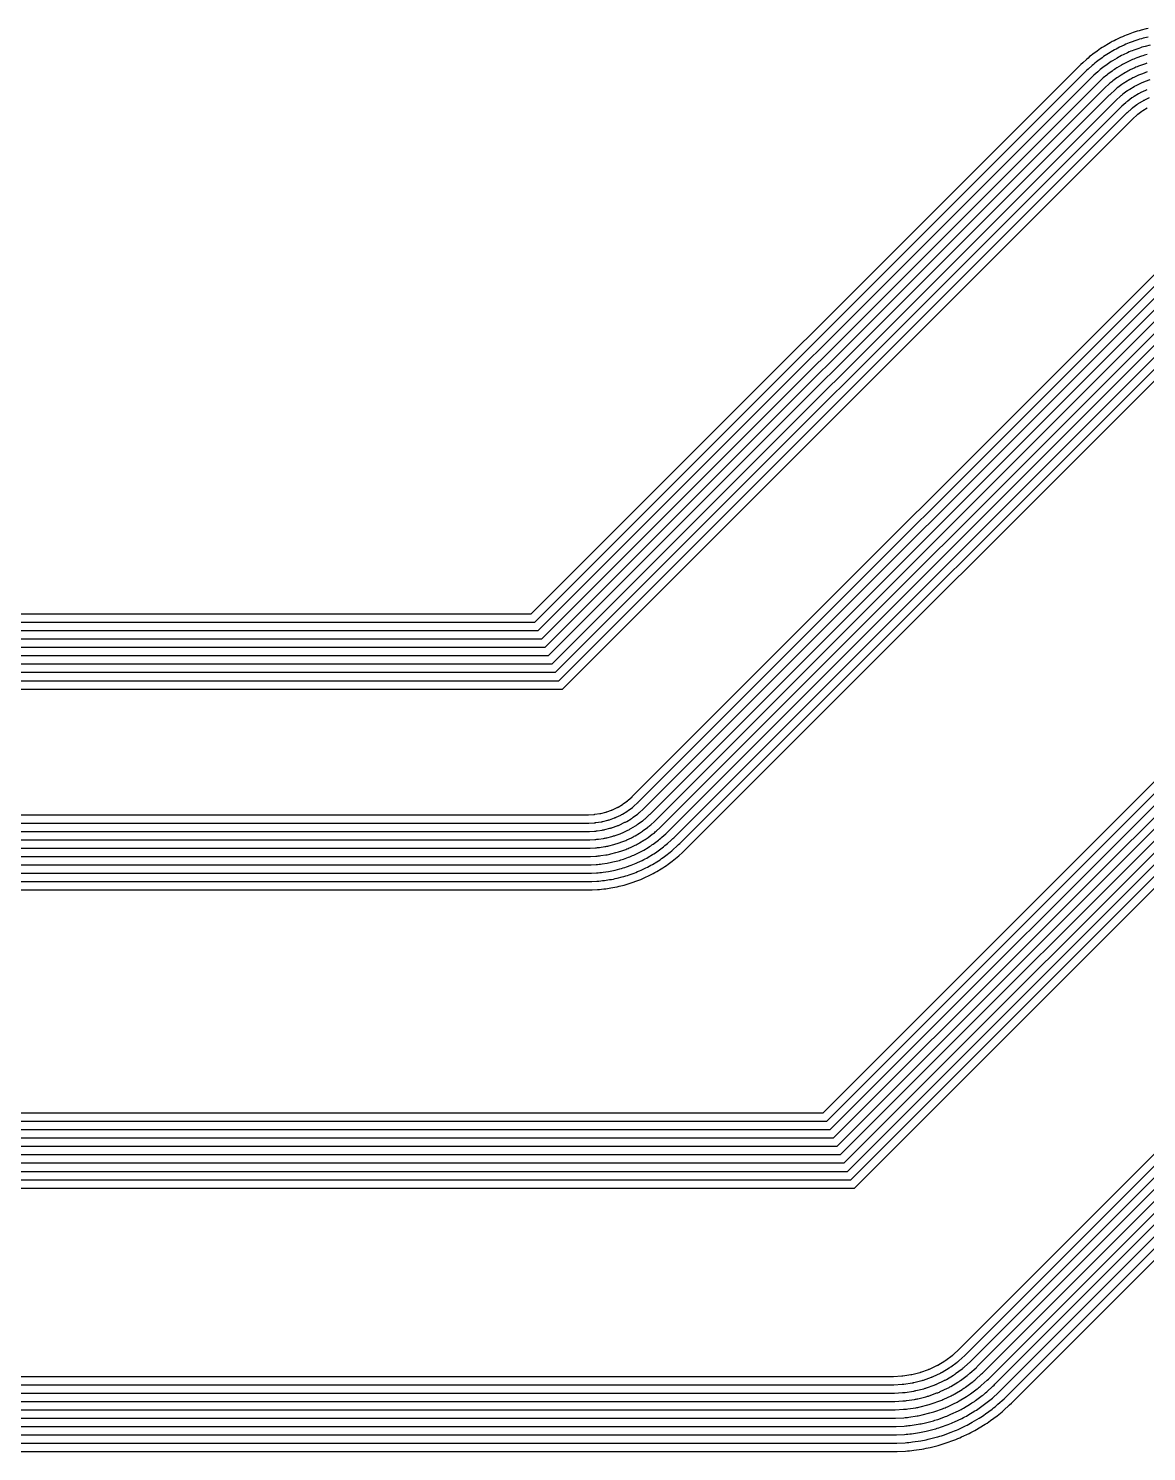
# Model space of a CAD drawing. Header units: metres. Extents: x 1.4 to 44.2, y 0.1 to 33.9.
# Drawn here: x 22.78 to 28.13, y 27.1 to 33.92 of the extents above; entities that cross this region are included whole.
import ezdxf

# ---------------------------------------------------------------- set-up
doc = ezdxf.new("R2010")
doc.units = ezdxf.units.M

msp = doc.modelspace()

# ---------------------------------------------------------------- linework, layer by layer
for points in [[(28.1353, 33.8782), (28.1115, 33.8723), (28.1027, 33.87), (28.094, 33.8674), (28.0853, 33.8647), (28.0768, 33.8617), (28.0536, 33.8535), (28.0451, 33.8503), (28.0367, 33.8469), (28.0284, 33.8434), (28.0201, 33.8396), (27.9979, 33.8291), (27.9897, 33.8251), (27.9817, 33.8209), (27.9737, 33.8165), (27.9659, 33.812), (27.9448, 33.7993), (27.9371, 33.7946), (27.9295, 33.7896), (27.922, 33.7845), (27.9146, 33.7792), (27.8949, 33.7645), (27.8877, 33.759), (27.8806, 33.7534), (27.8737, 33.7475), (27.8669, 33.7415), (27.8487, 33.725), (27.8404, 33.7173), (27.8355, 33.7125), (27.8355, 33.7125), (25.1971, 31.0741), (22.046, 31.0741)], [(28.1354, 33.9194), (28.1256, 33.917), (28.1018, 33.9111), (28.0921, 33.9085), (28.0824, 33.9057), (28.0728, 33.9027), (28.0633, 33.8994), (28.0402, 33.8911), (28.0307, 33.8876), (28.0214, 33.8839), (28.0121, 33.8799), (28.003, 33.8757), (27.9808, 33.8652), (27.9718, 33.8608), (27.9628, 33.8562), (27.954, 33.8513), (27.9453, 33.8463), (27.9243, 33.8337), (27.9157, 33.8284), (27.9073, 33.8229), (27.899, 33.8172), (27.8908, 33.8113), (27.8711, 33.7967), (27.8631, 33.7906), (27.8552, 33.7843), (27.8475, 33.7778), (27.84, 33.7712), (27.8218, 33.7547), (27.8127, 33.7461), (27.8073, 33.7408), (27.8072, 33.7408), (25.1806, 31.1141), (22.0686, 31.1141)], [(28.145, 33.8394), (28.1212, 33.8335), (28.1134, 33.8314), (28.1056, 33.8292), (28.0979, 33.8267), (28.0902, 33.8241), (28.0671, 33.8158), (28.0595, 33.813), (28.052, 33.81), (28.0446, 33.8068), (28.0372, 33.8034), (28.015, 33.7929), (28.0077, 33.7894), (28.0005, 33.7856), (27.9934, 33.7817), (27.9865, 33.7777), (27.9654, 33.765), (27.9585, 33.7608), (27.9517, 33.7564), (27.945, 33.7518), (27.9385, 33.747), (27.9188, 33.7324), (27.9123, 33.7275), (27.906, 33.7225), (27.8998, 33.7172), (27.8937, 33.7119), (27.8755, 33.6954), (27.8682, 33.6885), (27.8638, 33.6842), (27.8638, 33.6842), (25.2137, 31.0341), (22.0233, 31.0341)], [(28.1288, 33.7526), (28.123, 33.7507), (28.1172, 33.7488), (28.0941, 33.7405), (28.0883, 33.7383), (28.0826, 33.7361), (28.077, 33.7337), (28.0714, 33.7311), (28.0492, 33.7206), (28.0437, 33.7179), (28.0383, 33.7151), (28.0329, 33.7121), (28.0276, 33.709), (28.0065, 33.6964), (28.0013, 33.6932), (27.9962, 33.6899), (27.9911, 33.6864), (27.9861, 33.6828), (27.9664, 33.6682), (27.9615, 33.6644), (27.9567, 33.6606), (27.952, 33.6567), (27.9474, 33.6526), (27.9293, 33.6361), (27.9237, 33.6309), (27.9204, 33.6276), (27.9204, 33.6277), (25.2469, 30.9541), (21.977, 30.9541)], [(28.1309, 33.7947), (28.1241, 33.7929), (28.1172, 33.7909), (28.1104, 33.7887), (28.1037, 33.7864), (28.0806, 33.7781), (28.0739, 33.7757), (28.0673, 33.773), (28.0608, 33.7702), (28.0543, 33.7673), (28.0321, 33.7568), (28.0257, 33.7536), (28.0194, 33.7504), (28.0132, 33.7469), (28.007, 33.7433), (27.986, 33.7307), (27.9799, 33.727), (27.9739, 33.7231), (27.9681, 33.7191), (27.9623, 33.7149), (27.9426, 33.7003), (27.9369, 33.696), (27.9314, 33.6915), (27.9259, 33.687), (27.9206, 33.6822), (27.9024, 33.6658), (27.8959, 33.6597), (27.8921, 33.6559), (27.8921, 33.6559), (25.2303, 30.9941), (22.0006, 30.9941)], [(28.1441, 33.6734), (28.121, 33.6652), (28.1171, 33.6637), (28.1132, 33.6622), (28.1094, 33.6605), (28.1056, 33.6588), (28.0834, 33.6483), (28.0797, 33.6465), (28.076, 33.6445), (28.0723, 33.6425), (28.0687, 33.6404), (28.0477, 33.6278), (28.0441, 33.6256), (28.0406, 33.6233), (28.0372, 33.621), (28.0338, 33.6185), (28.0141, 33.6039), (28.0107, 33.6014), (28.0075, 33.5988), (28.0043, 33.5961), (28.0012, 33.5933), (27.983, 33.5768), (27.9792, 33.5733), (27.977, 33.5711), (27.9769, 33.5711), (25.28, 30.8741), (21.9264, 30.8741)], [(28.1307, 33.7111), (28.1075, 33.7028), (28.1027, 33.701), (28.0979, 33.6991), (28.0932, 33.6971), (28.0885, 33.6949), (28.0663, 33.6844), (28.0617, 33.6822), (28.0571, 33.6798), (28.0526, 33.6773), (28.0481, 33.6747), (28.0271, 33.6621), (28.0227, 33.6594), (28.0184, 33.6566), (28.0141, 33.6537), (28.01, 33.6507), (27.9902, 33.636), (27.9861, 33.6329), (27.9821, 33.6297), (27.9782, 33.6264), (27.9743, 33.623), (27.9561, 33.6065), (27.9514, 33.6021), (27.9487, 33.5994), (27.9487, 33.5994), (25.2634, 30.9141), (21.9518, 30.9141)], [(28.1285, 33.6252), (28.1256, 33.6239), (28.1227, 33.6226), (28.1005, 33.6121), (28.0977, 33.6107), (28.0948, 33.6093), (28.092, 33.6077), (28.0893, 33.6061), (28.0682, 33.5935), (28.0655, 33.5918), (28.0628, 33.5901), (28.0602, 33.5883), (28.0576, 33.5864), (28.0379, 33.5718), (28.0354, 33.5698), (28.0329, 33.5679), (28.0304, 33.5658), (28.028, 33.5637), (28.0098, 33.5472), (28.0069, 33.5445), (28.0052, 33.5428), (28.0052, 33.5428), (25.2966, 30.8341), (21.9011, 30.8341)], [(28.1304, 33.5375), (28.1093, 33.5249), (28.1083, 33.5242), (28.1073, 33.5236), (28.1063, 33.5229), (28.1053, 33.5221), (28.0855, 33.5075), (28.0846, 33.5068), (28.0836, 33.506), (28.0827, 33.5052), (28.0818, 33.5044), (28.0636, 33.4879), (28.0625, 33.4869), (28.0618, 33.4862), (28.0618, 33.4862), (25.3297, 30.7541), (21.8464, 30.7541)], [(28.1398, 33.5865), (28.1176, 33.576), (28.1156, 33.575), (28.1137, 33.574), (28.1117, 33.5729), (28.1098, 33.5718), (28.0888, 33.5592), (28.0869, 33.558), (28.085, 33.5568), (28.0832, 33.5556), (28.0814, 33.5543), (28.0617, 33.5397), (28.06, 33.5383), (28.0582, 33.5369), (28.0565, 33.5355), (28.0549, 33.534), (28.0367, 33.5176), (28.0347, 33.5157), (28.0335, 33.5145), (28.0335, 33.5145), (25.3131, 30.7941), (21.8746, 30.7941)], [(21.8464, 30.1539), (25.454, 30.1539), (25.4552, 30.1539), (25.4565, 30.1539), (25.481, 30.1552), (25.4822, 30.1552), (25.4834, 30.1553), (25.4846, 30.1555), (25.4859, 30.1556), (25.5101, 30.1592), (25.5114, 30.1594), (25.5126, 30.1597), (25.5138, 30.1599), (25.515, 30.1602), (25.5388, 30.1662), (25.54, 30.1665), (25.5411, 30.1668), (25.5423, 30.1672), (25.5435, 30.1676), (25.5666, 30.1758), (25.5677, 30.1763), (25.5689, 30.1767), (25.57, 30.1772), (25.5711, 30.1777), (25.5933, 30.1882), (25.5944, 30.1888), (25.5955, 30.1893), (25.5966, 30.1899), (25.5976, 30.1905), (25.6187, 30.2032), (25.6197, 30.2038), (25.6208, 30.2045), (25.6218, 30.2052), (25.6228, 30.2059), (25.6425, 30.2205), (25.6435, 30.2212), (25.6444, 30.222), (25.6453, 30.2228), (25.6463, 30.2236), (25.6645, 30.2401), (25.6656, 30.2411), (25.6662, 30.2418), (25.6662, 30.2418), (28.3983, 32.9739)], [(21.8746, 30.1139), (25.454, 30.1139), (25.4562, 30.1139), (25.4584, 30.114), (25.4829, 30.1152), (25.4851, 30.1153), (25.4874, 30.1155), (25.4895, 30.1158), (25.4917, 30.1161), (25.516, 30.1197), (25.5182, 30.12), (25.5204, 30.1204), (25.5225, 30.1209), (25.5247, 30.1214), (25.5485, 30.1274), (25.5506, 30.1279), (25.5527, 30.1285), (25.5549, 30.1292), (25.5569, 30.1299), (25.5801, 30.1382), (25.5821, 30.139), (25.5842, 30.1398), (25.5862, 30.1406), (25.5882, 30.1416), (25.6104, 30.1521), (25.6124, 30.153), (25.6143, 30.154), (25.6163, 30.1551), (25.6182, 30.1562), (25.6392, 30.1688), (25.6411, 30.17), (25.643, 30.1712), (25.6448, 30.1725), (25.6466, 30.1738), (25.6663, 30.1884), (25.6681, 30.1897), (25.6698, 30.1911), (25.6715, 30.1925), (25.6731, 30.194), (25.6913, 30.2105), (25.6933, 30.2123), (25.6945, 30.2135), (25.6945, 30.2135), (28.4149, 32.9339)], [(21.9011, 30.0739), (25.454, 30.0739), (25.4572, 30.0739), (25.4604, 30.074), (25.4849, 30.0752), (25.4881, 30.0754), (25.4913, 30.0757), (25.4944, 30.0761), (25.4976, 30.0765), (25.5219, 30.0801), (25.525, 30.0806), (25.5282, 30.0812), (25.5313, 30.0819), (25.5344, 30.0826), (25.5582, 30.0886), (25.5613, 30.0894), (25.5644, 30.0903), (25.5674, 30.0912), (25.5704, 30.0923), (25.5935, 30.1005), (25.5965, 30.1016), (25.5995, 30.1028), (25.6024, 30.1041), (25.6053, 30.1054), (25.6275, 30.1159), (25.6304, 30.1173), (25.6332, 30.1188), (25.636, 30.1203), (25.6388, 30.1219), (25.6598, 30.1345), (25.6625, 30.1362), (25.6652, 30.138), (25.6678, 30.1398), (25.6704, 30.1416), (25.6901, 30.1562), (25.6927, 30.1582), (25.6952, 30.1602), (25.6976, 30.1622), (25.7, 30.1643), (25.7182, 30.1808), (25.7211, 30.1835), (25.7228, 30.1852), (25.7228, 30.1852), (28.4315, 32.8939)], [(21.9264, 30.0339), (25.454, 30.0339), (25.4582, 30.0339), (25.4624, 30.0341), (25.4869, 30.0353), (25.491, 30.0356), (25.4952, 30.0359), (25.4993, 30.0364), (25.5035, 30.0369), (25.5278, 30.0405), (25.5319, 30.0412), (25.536, 30.042), (25.5401, 30.0428), (25.5441, 30.0438), (25.5679, 30.0498), (25.572, 30.0508), (25.576, 30.052), (25.5799, 30.0532), (25.5839, 30.0546), (25.607, 30.0629), (25.6109, 30.0643), (25.6148, 30.0659), (25.6186, 30.0675), (25.6224, 30.0692), (25.6446, 30.0797), (25.6484, 30.0816), (25.6521, 30.0835), (25.6557, 30.0855), (25.6593, 30.0876), (25.6804, 30.1002), (25.6839, 30.1024), (25.6874, 30.1047), (25.6909, 30.1071), (25.6942, 30.1095), (25.714, 30.1241), (25.7173, 30.1266), (25.7205, 30.1293), (25.7237, 30.1319), (25.7269, 30.1347), (25.745, 30.1512), (25.7488, 30.1547), (25.7511, 30.157), (25.7511, 30.1569), (28.448, 32.8539)], [(21.9518, 29.9939), (25.454, 29.9939), (25.4592, 29.994), (25.4643, 29.9941), (25.4888, 29.9953), (25.494, 29.9957), (25.4991, 29.9961), (25.5042, 29.9967), (25.5093, 29.9974), (25.5336, 30.001), (25.5387, 30.0018), (25.5438, 30.0027), (25.5488, 30.0038), (25.5538, 30.005), (25.5776, 30.011), (25.5826, 30.0123), (25.5876, 30.0137), (25.5925, 30.0153), (25.5974, 30.0169), (25.6205, 30.0252), (25.6253, 30.027), (25.6301, 30.0289), (25.6348, 30.0309), (25.6395, 30.0331), (25.6617, 30.0436), (25.6663, 30.0458), (25.6709, 30.0482), (25.6754, 30.0507), (25.6799, 30.0533), (25.7009, 30.0659), (25.7053, 30.0686), (25.7096, 30.0714), (25.7139, 30.0743), (25.7181, 30.0774), (25.7378, 30.092), (25.7419, 30.0951), (25.7459, 30.0983), (25.7499, 30.1016), (25.7537, 30.1051), (25.7719, 30.1215), (25.7766, 30.1259), (25.7794, 30.1287), (25.7794, 30.1287), (28.4646, 32.8139)], [(21.977, 29.9539), (25.454, 29.9539), (25.4601, 29.954), (25.4663, 29.9542), (25.4908, 29.9554), (25.4969, 29.9558), (25.503, 29.9563), (25.5091, 29.957), (25.5152, 29.9578), (25.5395, 29.9614), (25.5455, 29.9624), (25.5516, 29.9635), (25.5576, 29.9648), (25.5636, 29.9662), (25.5874, 29.9721), (25.5933, 29.9737), (25.5992, 29.9754), (25.605, 29.9773), (25.6108, 29.9793), (25.634, 29.9875), (25.6397, 29.9897), (25.6454, 29.992), (25.651, 29.9944), (25.6566, 29.9969), (25.6788, 30.0074), (25.6843, 30.0101), (25.6898, 30.0129), (25.6951, 30.0159), (25.7004, 30.019), (25.7215, 30.0316), (25.7267, 30.0348), (25.7319, 30.0382), (25.7369, 30.0416), (25.7419, 30.0452), (25.7616, 30.0599), (25.7665, 30.0636), (25.7713, 30.0674), (25.776, 30.0714), (25.7806, 30.0754), (25.7988, 30.0919), (25.8043, 30.0971), (25.8076, 30.1004), (25.8077, 30.1004), (28.4812, 32.7739)], [(22.0006, 29.9139), (25.454, 29.9139), (25.4611, 29.914), (25.4682, 29.9142), (25.4928, 29.9154), (25.4999, 29.9159), (25.507, 29.9165), (25.514, 29.9173), (25.5211, 29.9182), (25.5454, 29.9218), (25.5524, 29.923), (25.5594, 29.9243), (25.5663, 29.9257), (25.5733, 29.9274), (25.5971, 29.9333), (25.604, 29.9352), (25.6108, 29.9371), (25.6176, 29.9393), (25.6243, 29.9416), (25.6474, 29.9499), (25.6541, 29.9524), (25.6607, 29.955), (25.6673, 29.9578), (25.6737, 29.9608), (25.6959, 29.9713), (25.7023, 29.9744), (25.7086, 29.9777), (25.7149, 29.9811), (25.721, 29.9847), (25.7421, 29.9973), (25.7481, 30.001), (25.7541, 30.0049), (25.76, 30.0089), (25.7657, 30.0131), (25.7854, 30.0277), (25.7911, 30.032), (25.7967, 30.0365), (25.8021, 30.0411), (25.8074, 30.0458), (25.8256, 30.0623), (25.8321, 30.0683), (25.8359, 30.0721), (25.8359, 30.0721), (28.4977, 32.7339)], [(22.0233, 29.8739), (25.454, 29.8739), (25.4621, 29.874), (25.4702, 29.8743), (25.4947, 29.8755), (25.5028, 29.876), (25.5109, 29.8767), (25.5189, 29.8776), (25.5269, 29.8787), (25.5512, 29.8823), (25.5592, 29.8836), (25.5672, 29.885), (25.5751, 29.8867), (25.583, 29.8886), (25.6068, 29.8945), (25.6146, 29.8966), (25.6224, 29.8989), (25.6301, 29.9013), (25.6378, 29.9039), (25.6609, 29.9122), (25.6685, 29.915), (25.676, 29.918), (25.6835, 29.9212), (25.6908, 29.9246), (25.713, 29.9351), (25.7203, 29.9387), (25.7275, 29.9424), (25.7346, 29.9463), (25.7416, 29.9504), (25.7626, 29.963), (25.7695, 29.9672), (25.7763, 29.9717), (25.783, 29.9762), (25.7896, 29.981), (25.8093, 29.9956), (25.8157, 30.0005), (25.822, 30.0056), (25.8282, 30.0108), (25.8343, 30.0161), (25.8525, 30.0326), (25.8598, 30.0395), (25.8642, 30.0438), (25.8642, 30.0438), (28.5143, 32.6939)], [(22.046, 29.8339), (25.454, 29.8339), (25.4631, 29.834), (25.4722, 29.8343), (25.4967, 29.8355), (25.5057, 29.8361), (25.5148, 29.8369), (25.5238, 29.8379), (25.5328, 29.8391), (25.5571, 29.8427), (25.5661, 29.8441), (25.575, 29.8458), (25.5839, 29.8477), (25.5927, 29.8498), (25.6165, 29.8557), (25.6253, 29.8581), (25.634, 29.8606), (25.6427, 29.8633), (25.6513, 29.8663), (25.6744, 29.8746), (25.6829, 29.8777), (25.6913, 29.8811), (25.6997, 29.8847), (25.7079, 29.8885), (25.7301, 29.8989), (25.7383, 29.9029), (25.7463, 29.9071), (25.7543, 29.9115), (25.7621, 29.9161), (25.7832, 29.9287), (25.7909, 29.9334), (25.7985, 29.9384), (25.806, 29.9435), (25.8134, 29.9489), (25.8331, 29.9635), (25.8403, 29.969), (25.8474, 29.9746), (25.8544, 29.9805), (25.8612, 29.9865), (25.8794, 30.003), (25.8876, 30.0107), (25.8925, 30.0155), (25.8925, 30.0155), (28.5309, 32.6539)], [(22.0686, 29.7939), (25.454, 29.7939), (25.4641, 29.794), (25.4741, 29.7944), (25.4986, 29.7956), (25.5087, 29.7962), (25.5187, 29.7971), (25.5287, 29.7982), (25.5387, 29.7995), (25.563, 29.8031), (25.5729, 29.8047), (25.5828, 29.8066), (25.5926, 29.8087), (25.6024, 29.811), (25.6262, 29.8169), (25.636, 29.8195), (25.6456, 29.8223), (25.6552, 29.8254), (25.6647, 29.8286), (25.6879, 29.8369), (25.6973, 29.8404), (25.7066, 29.8441), (25.7159, 29.8481), (25.725, 29.8523), (25.7472, 29.8628), (25.7563, 29.8672), (25.7652, 29.8718), (25.774, 29.8767), (25.7827, 29.8818), (25.8038, 29.8944), (25.8123, 29.8997), (25.8208, 29.9051), (25.8291, 29.9108), (25.8372, 29.9167), (25.8569, 29.9313), (25.8649, 29.9374), (25.8728, 29.9437), (25.8805, 29.9502), (25.888, 29.9569), (25.9062, 29.9734), (25.9154, 29.9819), (25.9208, 29.9873), (25.9208, 29.9872), (28.5474, 32.6139)], [(28.5087, 30.5413), (26.6116, 28.6442), (21.9205, 28.6442)], [(28.4804, 30.5696), (26.595, 28.6842), (21.939, 28.6842)], [(28.4521, 30.5979), (26.5784, 28.7242), (21.9568, 28.7242)], [(28.5653, 30.4848), (26.6447, 28.5642), (21.8806, 28.5642)], [(28.537, 30.5131), (26.6281, 28.6042), (21.9007, 28.6042)], [(28.6501, 30.3999), (26.6944, 28.4442), (21.8199, 28.4442)], [(28.6218, 30.4282), (26.6778, 28.4842), (21.8403, 28.4842)], [(28.5935, 30.4565), (26.6613, 28.5242), (21.8604, 28.5242)], [(28.7067, 30.3434), (26.7275, 28.3642), (21.7747, 28.3642)], [(28.6784, 30.3716), (26.711, 28.4042), (21.7974, 28.4042)], [(21.7747, 27.4638), (26.914, 27.4638), (26.9152, 27.4638), (26.9165, 27.4639), (26.9557, 27.4658), (26.9569, 27.4659), (26.9581, 27.466), (26.9594, 27.4661), (26.9606, 27.4663), (26.9994, 27.472), (27.0006, 27.4722), (27.0018, 27.4725), (27.003, 27.4727), (27.0042, 27.473), (27.0423, 27.4825), (27.0435, 27.4829), (27.0447, 27.4832), (27.0459, 27.4836), (27.047, 27.484), (27.084, 27.4972), (27.0852, 27.4976), (27.0863, 27.4981), (27.0874, 27.4986), (27.0885, 27.4991), (27.124, 27.5159), (27.1251, 27.5164), (27.1262, 27.517), (27.1273, 27.5176), (27.1284, 27.5182), (27.1621, 27.5384), (27.1631, 27.539), (27.1641, 27.5397), (27.1651, 27.5404), (27.1661, 27.5411), (27.1977, 27.5645), (27.1987, 27.5652), (27.1996, 27.566), (27.2006, 27.5668), (27.2015, 27.5676), (27.2306, 27.594), (27.2317, 27.595), (27.2323, 27.5957), (27.2324, 27.5957), (29.1655, 29.5288)], [(21.7974, 27.4238), (26.914, 27.4238), (26.9162, 27.4238), (26.9184, 27.4239), (26.9577, 27.4258), (26.9599, 27.426), (26.9621, 27.4262), (26.9643, 27.4264), (26.9664, 27.4267), (27.0053, 27.4325), (27.0075, 27.4328), (27.0096, 27.4332), (27.0118, 27.4337), (27.014, 27.4342), (27.0521, 27.4437), (27.0542, 27.4443), (27.0563, 27.4449), (27.0584, 27.4456), (27.0605, 27.4463), (27.0975, 27.4595), (27.0996, 27.4603), (27.1016, 27.4611), (27.1036, 27.462), (27.1056, 27.4629), (27.1411, 27.4797), (27.1431, 27.4807), (27.1451, 27.4817), (27.147, 27.4828), (27.1489, 27.4839), (27.1826, 27.5041), (27.1845, 27.5052), (27.1864, 27.5064), (27.1882, 27.5077), (27.19, 27.509), (27.2215, 27.5324), (27.2233, 27.5337), (27.225, 27.5351), (27.2267, 27.5365), (27.2283, 27.538), (27.2574, 27.5643), (27.2594, 27.5662), (27.2606, 27.5674), (27.2606, 27.5674), (29.1821, 29.4888)], [(21.8199, 27.3838), (26.914, 27.3838), (26.9172, 27.3839), (26.9204, 27.384), (26.9596, 27.3859), (26.9628, 27.3861), (26.966, 27.3864), (26.9692, 27.3867), (26.9723, 27.3871), (27.0112, 27.3929), (27.0143, 27.3934), (27.0174, 27.394), (27.0206, 27.3947), (27.0237, 27.3954), (27.0618, 27.4049), (27.0649, 27.4058), (27.0679, 27.4066), (27.071, 27.4076), (27.074, 27.4086), (27.111, 27.4219), (27.1139, 27.423), (27.1169, 27.4242), (27.1198, 27.4254), (27.1227, 27.4268), (27.1582, 27.4435), (27.1611, 27.4449), (27.1639, 27.4464), (27.1667, 27.448), (27.1695, 27.4496), (27.2032, 27.4698), (27.2059, 27.4714), (27.2086, 27.4732), (27.2112, 27.475), (27.2138, 27.4768), (27.2453, 27.5002), (27.2479, 27.5022), (27.2504, 27.5042), (27.2528, 27.5062), (27.2552, 27.5083), (27.2843, 27.5347), (27.2872, 27.5374), (27.2889, 27.5391), (27.2889, 27.5391), (29.1986, 29.4488)], [(21.8403, 27.3438), (26.914, 27.3438), (26.9182, 27.3439), (26.9224, 27.344), (26.9616, 27.3459), (26.9657, 27.3462), (26.9699, 27.3466), (26.974, 27.347), (26.9782, 27.3476), (27.017, 27.3533), (27.0212, 27.354), (27.0253, 27.3548), (27.0293, 27.3556), (27.0334, 27.3566), (27.0715, 27.3661), (27.0755, 27.3672), (27.0795, 27.3684), (27.0835, 27.3696), (27.0875, 27.371), (27.1244, 27.3842), (27.1283, 27.3857), (27.1322, 27.3872), (27.1361, 27.3889), (27.1398, 27.3906), (27.1753, 27.4074), (27.1791, 27.4092), (27.1828, 27.4111), (27.1865, 27.4132), (27.1901, 27.4153), (27.2237, 27.4354), (27.2273, 27.4376), (27.2308, 27.4399), (27.2342, 27.4423), (27.2376, 27.4447), (27.2692, 27.4681), (27.2725, 27.4706), (27.2757, 27.4732), (27.2789, 27.4759), (27.2821, 27.4787), (27.3112, 27.5051), (27.3149, 27.5086), (27.3172, 27.5108), (27.3172, 27.5108), (29.2152, 29.4088)], [(21.8604, 27.3038), (26.914, 27.3038), (26.9192, 27.3039), (26.9243, 27.3041), (26.9635, 27.306), (26.9687, 27.3063), (26.9738, 27.3068), (26.9789, 27.3073), (26.9841, 27.308), (27.0229, 27.3138), (27.028, 27.3146), (27.0331, 27.3155), (27.0381, 27.3166), (27.0431, 27.3178), (27.0812, 27.3273), (27.0862, 27.3287), (27.0911, 27.3301), (27.0961, 27.3316), (27.1009, 27.3333), (27.1379, 27.3466), (27.1427, 27.3483), (27.1475, 27.3503), (27.1523, 27.3523), (27.1569, 27.3544), (27.1925, 27.3712), (27.1971, 27.3735), (27.2017, 27.3759), (27.2062, 27.3783), (27.2106, 27.3809), (27.2443, 27.4011), (27.2487, 27.4038), (27.253, 27.4066), (27.2573, 27.4096), (27.2614, 27.4126), (27.293, 27.436), (27.2971, 27.4391), (27.3011, 27.4423), (27.3051, 27.4456), (27.3089, 27.4491), (27.338, 27.4754), (27.3427, 27.4798), (27.3455, 27.4826), (27.3455, 27.4825), (29.2318, 29.3688)], [(21.8806, 27.2638), (26.914, 27.2638), (26.9201, 27.2639), (26.9263, 27.2641), (26.9655, 27.266), (26.9716, 27.2664), (26.9777, 27.2669), (26.9838, 27.2676), (26.9899, 27.2684), (27.0288, 27.2742), (27.0348, 27.2752), (27.0409, 27.2763), (27.0469, 27.2776), (27.0528, 27.279), (27.0909, 27.2885), (27.0969, 27.2901), (27.1028, 27.2918), (27.1086, 27.2937), (27.1144, 27.2957), (27.1514, 27.3089), (27.1571, 27.311), (27.1628, 27.3133), (27.1685, 27.3157), (27.1741, 27.3183), (27.2096, 27.3351), (27.2151, 27.3378), (27.2205, 27.3406), (27.2259, 27.3435), (27.2312, 27.3466), (27.2649, 27.3668), (27.2701, 27.37), (27.2752, 27.3734), (27.2803, 27.3769), (27.2853, 27.3805), (27.3168, 27.4039), (27.3217, 27.4076), (27.3265, 27.4114), (27.3312, 27.4154), (27.3358, 27.4194), (27.3649, 27.4458), (27.3705, 27.451), (27.3738, 27.4543), (27.3738, 27.4543), (29.2483, 29.3288)], [(21.9007, 27.2238), (26.914, 27.2238), (26.9211, 27.2239), (26.9282, 27.2242), (26.9675, 27.2261), (26.9746, 27.2265), (26.9817, 27.2271), (26.9887, 27.2279), (26.9958, 27.2289), (27.0346, 27.2346), (27.0417, 27.2358), (27.0487, 27.2371), (27.0556, 27.2385), (27.0626, 27.2402), (27.1006, 27.2497), (27.1075, 27.2515), (27.1144, 27.2535), (27.1212, 27.2557), (27.1279, 27.258), (27.1649, 27.2712), (27.1715, 27.2737), (27.1781, 27.2764), (27.1847, 27.2792), (27.1912, 27.2821), (27.2267, 27.2989), (27.2331, 27.302), (27.2394, 27.3053), (27.2456, 27.3087), (27.2518, 27.3123), (27.2854, 27.3325), (27.2915, 27.3363), (27.2975, 27.3401), (27.3033, 27.3442), (27.3091, 27.3483), (27.3406, 27.3717), (27.3463, 27.376), (27.3519, 27.3805), (27.3573, 27.3851), (27.3626, 27.3898), (27.3917, 27.4162), (27.3982, 27.4222), (27.402, 27.426), (27.4021, 27.426), (29.2649, 29.2888)], [(21.9205, 27.1838), (26.914, 27.1838), (26.9221, 27.1839), (26.9302, 27.1842), (26.9694, 27.1861), (26.9775, 27.1866), (26.9856, 27.1873), (26.9936, 27.1882), (27.0017, 27.1893), (27.0405, 27.1951), (27.0485, 27.1964), (27.0565, 27.1978), (27.0644, 27.1995), (27.0723, 27.2014), (27.1104, 27.2109), (27.1182, 27.213), (27.126, 27.2153), (27.1337, 27.2177), (27.1414, 27.2203), (27.1783, 27.2336), (27.1859, 27.2364), (27.1934, 27.2394), (27.2009, 27.2426), (27.2083, 27.246), (27.2438, 27.2628), (27.251, 27.2663), (27.2582, 27.27), (27.2653, 27.2739), (27.2723, 27.278), (27.306, 27.2982), (27.3129, 27.3025), (27.3197, 27.3069), (27.3264, 27.3115), (27.3329, 27.3162), (27.3645, 27.3396), (27.3709, 27.3445), (27.3772, 27.3496), (27.3834, 27.3548), (27.3895, 27.3601), (27.4186, 27.3865), (27.426, 27.3934), (27.4303, 27.3977), (27.4303, 27.3977), (29.2815, 29.2488)], [(21.939, 27.1438), (26.914, 27.1438), (26.9231, 27.1439), (26.9322, 27.1443), (26.9714, 27.1462), (26.9805, 27.1467), (26.9895, 27.1475), (26.9985, 27.1485), (27.0075, 27.1497), (27.0464, 27.1555), (27.0553, 27.1569), (27.0643, 27.1586), (27.0732, 27.1605), (27.082, 27.1626), (27.1201, 27.1721), (27.1289, 27.1744), (27.1376, 27.177), (27.1462, 27.1797), (27.1548, 27.1827), (27.1918, 27.1959), (27.2003, 27.1991), (27.2088, 27.2024), (27.2171, 27.206), (27.2254, 27.2098), (27.2609, 27.2266), (27.269, 27.2306), (27.2771, 27.2348), (27.285, 27.2391), (27.2929, 27.2437), (27.3266, 27.2639), (27.3343, 27.2687), (27.3419, 27.2736), (27.3494, 27.2788), (27.3568, 27.2841), (27.3883, 27.3075), (27.3955, 27.313), (27.4026, 27.3186), (27.4096, 27.3245), (27.4164, 27.3305), (27.4455, 27.3569), (27.4537, 27.3646), (27.4586, 27.3694), (27.4586, 27.3694), (29.298, 29.2088)], [(21.9568, 27.1038), (26.914, 27.1038), (26.9241, 27.1039), (26.9341, 27.1043), (26.9734, 27.1062), (26.9834, 27.1069), (26.9934, 27.1077), (27.0034, 27.1088), (27.0134, 27.1102), (27.0522, 27.1159), (27.0622, 27.1175), (27.0721, 27.1194), (27.0819, 27.1215), (27.0917, 27.1238), (27.1298, 27.1333), (27.1395, 27.1359), (27.1492, 27.1387), (27.1588, 27.1417), (27.1683, 27.145), (27.2053, 27.1582), (27.2147, 27.1617), (27.2241, 27.1655), (27.2333, 27.1694), (27.2425, 27.1736), (27.278, 27.1904), (27.287, 27.1948), (27.2959, 27.1995), (27.3048, 27.2043), (27.3134, 27.2094), (27.3471, 27.2296), (27.3557, 27.2349), (27.3641, 27.2404), (27.3724, 27.246), (27.3806, 27.2519), (27.4121, 27.2753), (27.4201, 27.2814), (27.428, 27.2877), (27.4357, 27.2942), (27.4432, 27.3009), (27.4723, 27.3272), (27.4815, 27.3358), (27.4869, 27.3411), (27.4869, 27.3411), (29.3146, 29.1688)]]:
    msp.add_lwpolyline(points)

doc.saveas('drawing.dxf')
